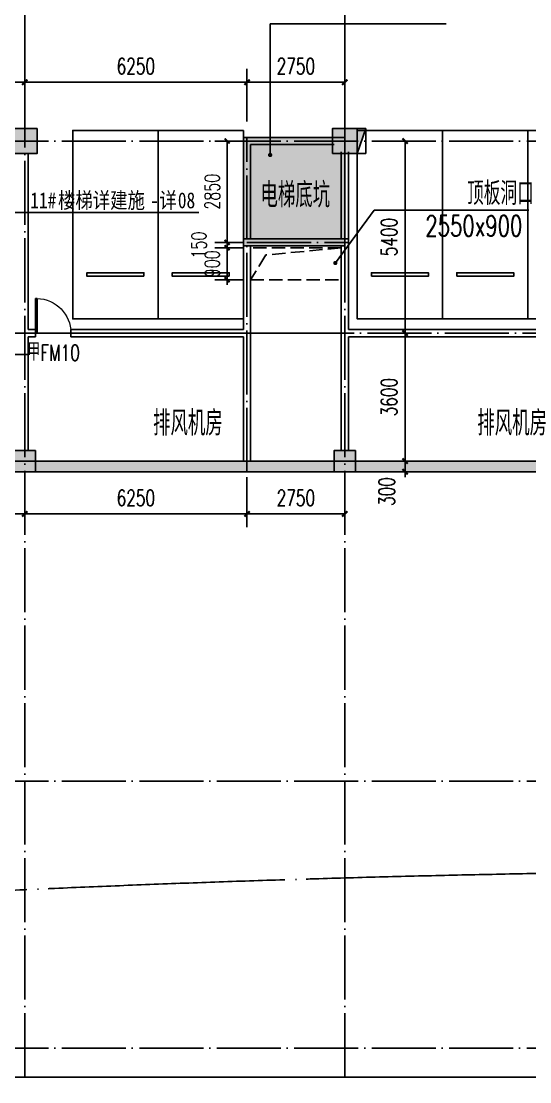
# Model space of a CAD drawing. Extents: x 246015 to 608740, y -108003 to 88400.
# Drawn here: x 499256 to 513556, y -37910 to -8092 of the extents above; entities that cross this region are included whole.
import ezdxf

# ---------------------------------------------------------------- set-up
doc = ezdxf.new("R2010")
doc.units = 0
doc.header["$LTSCALE"] = 3000
doc.header["$MEASUREMENT"] = 0
doc.header["$PDMODE"] = 1
doc.linetypes.add('DASH', pattern=[0.35, 0.25, -0.1])
doc.linetypes.add('DOTE', pattern=[2.42, 2, -0.2, 0.02, -0.2])
doc.layers.get('0').update_dxf_attribs({"linetype": 'CONTINUOUS'})
doc.layers.get('DEFPOINTS').update_dxf_attribs({"linetype": 'CONTINUOUS'})
for name, color, linetype in [('column', 9, 'CONTINUOUS'), ('DIM_LEAD', 3, 'CONTINUOUS'), ('dote', 1, 'DOTE'), ('LVTRY', 6, 'CONTINUOUS'), ('PUB_DIM', 3, 'CONTINUOUS'), ('PUB_HATCH', 8, 'CONTINUOUS'), ('PUB_TEXT', 7, 'CONTINUOUS'), ('stair', 2, 'CONTINUOUS'), ('WALL', 9, 'CONTINUOUS'), ('WINDOW', 4, 'CONTINUOUS'), ('WINDOW_TEXT', 7, 'CONTINUOUS'), ('出口位置', 31, 'CONTINUOUS'), ('楼板洞口', 4, 'CONTINUOUS'), ('消火栓', 6, 'CONTINUOUS'), ('结构降板', 251, 'CONTINUOUS'), ('车位', 6, 'CONTINUOUS')]:
    doc.layers.add(name, color=color, linetype=linetype)
doc.layers.add('红线', color=7, linetype='CONTINUOUS', true_color=0xe0150b)
doc.styles.add('-黑体', font='simhei.ttf', dxfattribs={"width": 0.8})
doc.styles.add('_TCH_DIM', font='SIMPLEX', dxfattribs={"bigfont": 'GBCBIG'})
doc.styles.add('_TCH_WINDOW', font='SIMPLEX', dxfattribs={"bigfont": 'GBCBIG'})
doc.styles.add('DIM_FONT', font='simplex.shx', dxfattribs={"width": 0.7, "bigfont": 'hztxt.shx'})
doc.dimstyles.new('DIMN140', dxfattribs={"dimscale": 1.4, "dimtxt": 300, "dimasz": 100, "dimexe": 250, "dimexo": 300, "dimgap": 150, "dimtad": 1, "dimdec": 0, "dimzin": 0, "dimdsep": 46, "dimtxsty": 'DIM_FONT', "dimblk": 'ARCHTICK', "dimcen": 0.09, "dimclrt": 7, "dimazin": 2, "dimtfac": 1, "dimtdec": 0, "dimtix": 1, "dimtmove": 2, "dimatfit": 3, "dimfxl": 0, "dimtolj": 1, "dimtzin": 0, "dimarcsym": 0})
doc.dimstyles.new('DIMN150', dxfattribs={"dimscale": 1.5, "dimtxt": 300, "dimasz": 100, "dimexe": 250, "dimexo": 300, "dimgap": 150, "dimtad": 1, "dimdec": 0, "dimzin": 0, "dimdsep": 46, "dimtxsty": 'DIM_FONT', "dimblk": 'ARCHTICK', "dimcen": 0.09, "dimclrt": 7, "dimazin": 2, "dimtfac": 1, "dimtdec": 0, "dimtix": 1, "dimtmove": 2, "dimatfit": 3, "dimfxl": 0, "dimtolj": 1, "dimtzin": 0, "dimarcsym": 0})

# ---------------------------------------------------------------- blocks, each defined once
blk = doc.blocks.new('che')
at = {"layer": '车位'}
for points in [[(0, 0), (2400, 0), (2400, 5300), (0, 5300), (0, 0)], [(400, 4100), (400, 4000), (2000, 4000), (2000, 4100), (400, 4100)]]:
    blk.add_lwpolyline(points, dxfattribs=at)
blk = doc.blocks.new('_ARCHTICK')
at = {"color": 0, "linetype": 'ByBlock', "const_width": 0.4}
blk.add_lwpolyline([(-0.5, -0.5), (0.5, 0.5)], dxfattribs=at)
blk = doc.blocks.new('*D571')
at = {"layer": 'DEFPOINTS', "color": 0}
for p in [(505046, -11461), (505924, -11461), (505924, -14311)]:
    blk.add_point(p, dxfattribs=at)
at = {"layer": 'PUB_DIM', "color": 0, "lineweight": -2}
for p, q in [((505504, -11461), (504696, -11461)), ((505046, -14311), (505046, -11461)), ((505504, -14311), (504696, -14311))]:
    blk.add_line(p, q, dxfattribs=at)
at = {"layer": 'PUB_DIM', "color": 0, "lineweight": -2, "xscale": 140, "yscale": 140, "zscale": 140}
for p, rotation in [((505046, -11461), 90), ((505046, -14311), 270)]:
    blk.add_blockref('_ARCHTICK', p, dxfattribs=dict(at, rotation=rotation))
at = {"layer": 'PUB_DIM', "color": 7, "insert": (504626, -12886), "char_height": 420, "attachment_point": 5, "rotation": 90, "style": 'DIM_FONT'}
blk.add_mtext('\\A1;2850', dxfattribs=at)
blk = doc.blocks.new('*D572')
at = {"layer": 'DEFPOINTS', "color": 0}
for p in [(505046, -14311), (505924, -14311), (505924, -14461)]:
    blk.add_point(p, dxfattribs=at)
at = {"layer": 'PUB_DIM', "color": 0, "lineweight": -2}
for p, q in [((505504, -14311), (504696, -14311)), ((505046, -14311), (505046, -14171)), ((505046, -14461), (505046, -14311)), ((505504, -14461), (504696, -14461)), ((505046, -14461), (505046, -14601))]:
    blk.add_line(p, q, dxfattribs=at)
at = {"layer": 'PUB_DIM', "color": 0, "lineweight": -2, "xscale": 140, "yscale": 140, "zscale": 140}
for p, rotation in [((505046, -14311), 270), ((505046, -14461), 90)]:
    blk.add_blockref('_ARCHTICK', p, dxfattribs=dict(at, rotation=rotation))
at = {"layer": 'PUB_DIM', "color": 7, "insert": (504251, -14386), "char_height": 420, "attachment_point": 5, "rotation": 90, "style": 'DIM_FONT'}
blk.add_mtext('\\A1;150', dxfattribs=at)
blk = doc.blocks.new('*D573')
at = {"layer": 'DEFPOINTS', "color": 0}
for p in [(505046, -14461), (505924, -14461), (505924, -15361)]:
    blk.add_point(p, dxfattribs=at)
at = {"layer": 'PUB_DIM', "color": 0, "lineweight": -2}
for p, q in [((505504, -14461), (504696, -14461)), ((505046, -14461), (505046, -14321)), ((505046, -15361), (505046, -14461)), ((505504, -15361), (504696, -15361)), ((505046, -15361), (505046, -15501))]:
    blk.add_line(p, q, dxfattribs=at)
at = {"layer": 'PUB_DIM', "color": 0, "lineweight": -2, "xscale": 140, "yscale": 140, "zscale": 140}
for p, rotation in [((505046, -14461), 270), ((505046, -15361), 90)]:
    blk.add_blockref('_ARCHTICK', p, dxfattribs=dict(at, rotation=rotation))
at = {"layer": 'PUB_DIM', "color": 7, "insert": (504626, -14911), "char_height": 420, "attachment_point": 5, "rotation": 90, "style": 'DIM_FONT'}
blk.add_mtext('\\A1;900', dxfattribs=at)
blk = doc.blocks.new('*D683')
at = {"layer": 'DEFPOINTS', "color": 0}
for p in [(508704, -11461), (510049, -11461), (508704, -16861)]:
    blk.add_point(p, dxfattribs=at)
at = {"layer": 'PUB_DIM', "color": 0, "lineweight": -2}
for p, q in [((509154, -11461), (510424, -11461)), ((510049, -16861), (510049, -11461)), ((509154, -16861), (510424, -16861))]:
    blk.add_line(p, q, dxfattribs=at)
at = {"layer": 'PUB_DIM', "color": 0, "lineweight": -2, "xscale": 150, "yscale": 150, "zscale": 150}
for p, rotation in [((510049, -11461), 90), ((510049, -16861), 270)]:
    blk.add_blockref('_ARCHTICK', p, dxfattribs=dict(at, rotation=rotation))
at = {"layer": 'PUB_DIM', "color": 7, "insert": (509599, -14161), "char_height": 450, "attachment_point": 5, "rotation": 90, "style": 'DIM_FONT'}
blk.add_mtext('\\A1;5400', dxfattribs=at)
blk = doc.blocks.new('*D684')
at = {"layer": 'DEFPOINTS', "color": 0}
for p in [(508704, -16861), (510049, -16861), (508704, -20461)]:
    blk.add_point(p, dxfattribs=at)
at = {"layer": 'PUB_DIM', "color": 0, "lineweight": -2}
for p, q in [((509154, -16861), (510424, -16861)), ((510049, -20461), (510049, -16861)), ((509154, -20461), (510424, -20461))]:
    blk.add_line(p, q, dxfattribs=at)
at = {"layer": 'PUB_DIM', "color": 0, "lineweight": -2, "xscale": 150, "yscale": 150, "zscale": 150}
for p, rotation in [((510049, -16861), 90), ((510049, -20461), 270)]:
    blk.add_blockref('_ARCHTICK', p, dxfattribs=dict(at, rotation=rotation))
at = {"layer": 'PUB_DIM', "color": 7, "insert": (509599, -18661), "char_height": 450, "attachment_point": 5, "rotation": 90, "style": 'DIM_FONT'}
blk.add_mtext('\\A1;3600', dxfattribs=at)
blk = doc.blocks.new('*D685')
at = {"layer": 'DEFPOINTS', "color": 0}
for p in [(508704, -20461), (510049, -20461), (508704, -20761)]:
    blk.add_point(p, dxfattribs=at)
at = {"layer": 'PUB_DIM', "color": 0, "lineweight": -2}
for p, q in [((509154, -20461), (510424, -20461)), ((510049, -20461), (510049, -20311)), ((510049, -20761), (510049, -20461)), ((509154, -20761), (510424, -20761)), ((510049, -20761), (510049, -20911))]:
    blk.add_line(p, q, dxfattribs=at)
at = {"layer": 'PUB_DIM', "color": 0, "lineweight": -2, "xscale": 150, "yscale": 150, "zscale": 150}
for p, rotation in [((510049, -20461), 270), ((510049, -20761), 90)]:
    blk.add_blockref('_ARCHTICK', p, dxfattribs=dict(at, rotation=rotation))
at = {"layer": 'PUB_DIM', "color": 7, "insert": (509532, -21316), "char_height": 450, "attachment_point": 5, "rotation": 90, "style": 'DIM_FONT'}
blk.add_mtext('\\A1;300', dxfattribs=at)
blk = doc.blocks.new('*D691')
at = {"layer": 'DEFPOINTS', "color": 0}
for p in [(499354, -9806), (496354, -11361), (499354, -11361)]:
    blk.add_point(p, dxfattribs=at)
at = {"layer": 'PUB_DIM', "color": 0, "lineweight": -2}
for p, q in [((496354, -10911), (496354, -9431)), ((499354, -10911), (499354, -9431)), ((496354, -9806), (499354, -9806))]:
    blk.add_line(p, q, dxfattribs=at)
at = {"layer": 'PUB_DIM', "color": 0, "lineweight": -2, "xscale": 150, "yscale": 150, "zscale": 150, "rotation": 180}
blk.add_blockref('_ARCHTICK', (496354, -9806), dxfattribs=at)
at = {"layer": 'PUB_DIM', "color": 0, "lineweight": -2, "xscale": 150, "yscale": 150, "zscale": 150}
blk.add_blockref('_ARCHTICK', (499354, -9806), dxfattribs=at)
at = {"layer": 'PUB_DIM', "color": 7, "insert": (497854, -9356), "char_height": 450, "attachment_point": 5, "style": 'DIM_FONT'}
blk.add_mtext('\\A1;3000', dxfattribs=at)
blk = doc.blocks.new('*D692')
at = {"layer": 'DEFPOINTS', "color": 0}
for p in [(505604, -9806), (499354, -11361), (505604, -11361)]:
    blk.add_point(p, dxfattribs=at)
at = {"layer": 'PUB_DIM', "color": 0, "lineweight": -2}
for p, q in [((499354, -10911), (499354, -9431)), ((505604, -10911), (505604, -9431)), ((499354, -9806), (505604, -9806))]:
    blk.add_line(p, q, dxfattribs=at)
at = {"layer": 'PUB_DIM', "color": 0, "lineweight": -2, "xscale": 150, "yscale": 150, "zscale": 150, "rotation": 180}
blk.add_blockref('_ARCHTICK', (499354, -9806), dxfattribs=at)
at = {"layer": 'PUB_DIM', "color": 0, "lineweight": -2, "xscale": 150, "yscale": 150, "zscale": 150}
blk.add_blockref('_ARCHTICK', (505604, -9806), dxfattribs=at)
at = {"layer": 'PUB_DIM', "color": 7, "insert": (502479, -9356), "char_height": 450, "attachment_point": 5, "style": 'DIM_FONT'}
blk.add_mtext('\\A1;6250', dxfattribs=at)
blk = doc.blocks.new('*D693')
at = {"layer": 'DEFPOINTS', "color": 0}
for p in [(508354, -9806), (505604, -11361), (508354, -11361)]:
    blk.add_point(p, dxfattribs=at)
at = {"layer": 'PUB_DIM', "color": 0, "lineweight": -2}
for p, q in [((505604, -10911), (505604, -9431)), ((508354, -10911), (508354, -9431)), ((505604, -9806), (508354, -9806))]:
    blk.add_line(p, q, dxfattribs=at)
at = {"layer": 'PUB_DIM', "color": 0, "lineweight": -2, "xscale": 150, "yscale": 150, "zscale": 150, "rotation": 180}
blk.add_blockref('_ARCHTICK', (505604, -9806), dxfattribs=at)
at = {"layer": 'PUB_DIM', "color": 0, "lineweight": -2, "xscale": 150, "yscale": 150, "zscale": 150}
blk.add_blockref('_ARCHTICK', (508354, -9806), dxfattribs=at)
at = {"layer": 'PUB_DIM', "color": 7, "insert": (506979, -9356), "char_height": 450, "attachment_point": 5, "style": 'DIM_FONT'}
blk.add_mtext('\\A1;2750', dxfattribs=at)
blk = doc.blocks.new('*D697')
at = {"layer": 'DEFPOINTS', "color": 0}
for p in [(505604, -20461), (508354, -20461), (508354, -21944)]:
    blk.add_point(p, dxfattribs=at)
at = {"layer": 'PUB_DIM', "color": 0, "lineweight": -2}
for p, q in [((505604, -20911), (505604, -22319)), ((508354, -20911), (508354, -22319)), ((505604, -21944), (508354, -21944))]:
    blk.add_line(p, q, dxfattribs=at)
at = {"layer": 'PUB_DIM', "color": 0, "lineweight": -2, "xscale": 150, "yscale": 150, "zscale": 150, "rotation": 180}
blk.add_blockref('_ARCHTICK', (505604, -21944), dxfattribs=at)
at = {"layer": 'PUB_DIM', "color": 0, "lineweight": -2, "xscale": 150, "yscale": 150, "zscale": 150}
blk.add_blockref('_ARCHTICK', (508354, -21944), dxfattribs=at)
at = {"layer": 'PUB_DIM', "color": 7, "insert": (506979, -21494), "char_height": 450, "attachment_point": 5, "style": 'DIM_FONT'}
blk.add_mtext('\\A1;2750', dxfattribs=at)
blk = doc.blocks.new('*D698')
at = {"layer": 'DEFPOINTS', "color": 0}
for p in [(499354, -20461), (505604, -20461), (505604, -21944)]:
    blk.add_point(p, dxfattribs=at)
at = {"layer": 'PUB_DIM', "color": 0, "lineweight": -2}
for p, q in [((499354, -20911), (499354, -22319)), ((505604, -20911), (505604, -22319)), ((499354, -21944), (505604, -21944))]:
    blk.add_line(p, q, dxfattribs=at)
at = {"layer": 'PUB_DIM', "color": 0, "lineweight": -2, "xscale": 150, "yscale": 150, "zscale": 150, "rotation": 180}
blk.add_blockref('_ARCHTICK', (499354, -21944), dxfattribs=at)
at = {"layer": 'PUB_DIM', "color": 0, "lineweight": -2, "xscale": 150, "yscale": 150, "zscale": 150}
blk.add_blockref('_ARCHTICK', (505604, -21944), dxfattribs=at)
at = {"layer": 'PUB_DIM', "color": 7, "insert": (502479, -21494), "char_height": 450, "attachment_point": 5, "style": 'DIM_FONT'}
blk.add_mtext('\\A1;6250', dxfattribs=at)
blk = doc.blocks.new('*D699')
at = {"layer": 'DEFPOINTS', "color": 0}
for p in [(493104, -20461), (499354, -20461), (499354, -21944)]:
    blk.add_point(p, dxfattribs=at)
at = {"layer": 'PUB_DIM', "color": 0, "lineweight": -2}
for p, q in [((493104, -20911), (493104, -22319)), ((499354, -20911), (499354, -22319)), ((493104, -21944), (499354, -21944))]:
    blk.add_line(p, q, dxfattribs=at)
at = {"layer": 'PUB_DIM', "color": 0, "lineweight": -2, "xscale": 150, "yscale": 150, "zscale": 150, "rotation": 180}
blk.add_blockref('_ARCHTICK', (493104, -21944), dxfattribs=at)
at = {"layer": 'PUB_DIM', "color": 0, "lineweight": -2, "xscale": 150, "yscale": 150, "zscale": 150}
blk.add_blockref('_ARCHTICK', (499354, -21944), dxfattribs=at)
at = {"layer": 'PUB_DIM', "color": 7, "insert": (496229, -21494), "char_height": 450, "attachment_point": 5, "style": 'DIM_FONT'}
blk.add_mtext('\\A1;6250', dxfattribs=at)
blk = doc.blocks.new('_FZH')
blk.add_lwpolyline([(-0.5, -0.5), (0.5, -0.5), (0.5, 0.5), (-0.5, 0.5)], close=True)
at = {"layer": 'PUB_HATCH'}
blk.add_solid([(-0.5, -0.5), (0.5, -0.5), (-0.5, 0.5), (0.5, 0.5)], dxfattribs=at)
blk = doc.blocks.new('$DorLib2D$00000001')
for p, q in [((0.45, 0.975), (0.5, 0.975)), ((0.45, 0), (0.45, 0.975)), ((0.5, 0), (0.5, 0.975)), ((0.5, 0), (0.45, 0))]:
    blk.add_line(p, q)
at = {"lineweight": 13}
blk.add_arc((0.475, 0), 0.975, 91.4693, 180, dxfattribs=at)
blk = doc.blocks.new('$TwtSys$00000434')
for p, q in [((-0.5, 0.5), (-0.5, -0.5)), ((-0.5, -0.5), (0.5, 0.5)), ((0.5, 0.5), (-0.5, 0.5)), ((0.5, -0.5), (0.5, 0.5)), ((-0.5, -0.5), (0.5, -0.5))]:
    blk.add_line(p, q)
blk.add_solid([(0.5, -0.5), (0.5, 0.5), (-0.5, -0.5)])

msp = doc.modelspace()

# ---------------------------------------------------------------- hatches: boundary and pattern name
at = {"layer": 'PUB_HATCH'}
for points in [[(499653.9, -20461.4), (499653.9, -20761.4), (505603.9, -20761.4), (505603.9, -20461.4)], [(508053.9, -20761.4), (508053.9, -20461.4), (505603.9, -20461.4), (505603.9, -20761.4)], [(517053.9, -20761.4), (517053.9, -20461.4), (508653.9, -20461.4), (508653.9, -20761.4)]]:
    msp.add_hatch(color=256, dxfattribs=at).paths.add_polyline_path(points)
at = {"layer": '结构降板'}
msp.add_hatch(color=256, dxfattribs=at).paths.add_polyline_path([(508353.9, -11361.4), (505503.9, -11361.4), (505503.9, -14411.4), (508353.9, -14411.4)])

# ---------------------------------------------------------------- linework, layer by layer
at = {"layer": 'DIM_LEAD'}
for p, q in [((506254.3, -11852.5), (506254.3, -8165.6)), ((506254.3, -8165.6), (511204.3, -8165.6)), ((508088.1, -14889.2), (509177.9, -13406.6)), ((509177.9, -13406.6), (513530.6, -13406.6)), ((498417.9, -13472.8), (499400.1, -13472.8)), ((499400.1, -13472.8), (504248, -13472.8))]:
    msp.add_line(p, q, dxfattribs=at)
at = {"layer": 'DIM_LEAD', "const_width": 60}
for points in [[(506254.3, -11882.5, 1), (506254.3, -11822.5, 1)], [(508070.3, -14913.4, 1), (508105.9, -14865.1, 1)]]:
    msp.add_lwpolyline(points, format="xyb", close=True, dxfattribs=at)
at = {"layer": 'dote', "ltscale": 0.3}
for p, q in [((499353.9, -37775.7), (499353.9, 53538.6)), ((508353.9, -37775.7), (508353.9, 53538.6)), ((295667.9, -11461.4), (554353.9, -11461.4)), ((505603.9, -20761.4), (505603.9, -11361.4)), ((505603.9, -14311.4), (508453.9, -14311.4)), ((463253.9, -16861.4), (517353.9, -16861.4)), ((507253.9, -16861.4), (499253.9, -16861.4)), ((496253.9, -17461.4), (499453.9, -17461.4)), ((295667.9, -20461.4), (554353.9, -20461.4)), ((295667.9, -29461.4), (554353.9, -29461.4)), ((295667.9, -36961.4), (554353.9, -36961.4))]:
    msp.add_line(p, q, dxfattribs=at)
at = {"layer": 'stair'}
msp.add_lwpolyline([(299553.9, 3467.8), (299553.9, 28838.6), (316453.9, 28838.6), (316453.9, 27409.7), (323493.1, 28025.5), (322800.2, 35945.3, -0.0349916), (393128.8, 42129.1), (393066.7, 42838.6), (467189.2, 42838.6), (467163, 42538.6), (467127.7, 42135.3, -0.0358539), (537955.2, 35916.1), (536854.9, 23339.1), (538648, 23182.2), (537798.3, 13438.6), (553653.9, 13438.6), (553653.9, -20761.4), (454653.9, -20761.4), (454653.9, -29761.4), (393186.2, -29761.4), (325560.9, -48546.2), (299553.9, 3467.8)], format="xyb", close=True, dxfattribs=at)
at = {"layer": 'WALL'}
for p, q in [((508053.9, -11361.4), (505503.9, -11361.4)), ((505503.9, -14411.4), (505503.9, -11361.4)), ((508053.9, -11561.4), (505703.9, -11561.4)), ((505703.9, -14211.4), (505703.9, -11561.4)), ((499453.9, -16761.4), (499453.9, -11811.4)), ((508253.9, -14211.4), (508253.9, -11761.4)), ((508453.9, -14211.4), (508453.9, -11761.4)), ((505503.9, -14211.4), (508453.9, -14211.4)), ((505503.9, -16761.4), (505503.9, -14211.4)), ((508453.9, -16761.4), (508453.9, -14211.4)), ((505703.9, -14411.4), (508253.9, -14411.4)), ((505703.9, -16861.4), (505703.9, -14411.4)), ((508253.9, -16861.4), (508253.9, -14411.4)), ((499653.9, -16761.4), (499453.9, -16761.4)), ((499453.9, -16961.4), (499653.9, -16961.4)), ((499453.9, -17461.4), (499453.9, -16961.4)), ((499653.9, -16961.4), (499653.9, -16761.4)), ((505503.9, -16761.4), (500653.9, -16761.4)), ((500653.9, -16761.4), (500653.9, -16961.4)), ((500653.9, -16961.4), (505503.9, -16961.4)), ((505503.9, -20461.4), (505503.9, -16961.4)), ((505703.9, -20461.4), (505703.9, -16861.4)), ((508253.9, -20161.4), (508253.9, -16861.4)), ((516053.9, -16761.4), (508453.9, -16761.4)), ((508453.9, -20161.4), (508453.9, -16961.4)), ((508453.9, -16961.4), (516053.9, -16961.4)), ((499453.9, -20161.4), (499453.9, -17461.4)), ((499653.9, -20461.4), (505603.9, -20461.4)), ((505603.9, -20461.4), (508053.9, -20461.4)), ((508653.9, -20461.4), (517053.9, -20461.4)), ((499653.9, -20761.4), (505603.9, -20761.4)), ((505603.9, -20761.4), (508053.9, -20761.4)), ((508653.9, -20761.4), (517053.9, -20761.4))]:
    msp.add_line(p, q, dxfattribs=at)
at = {"layer": '出口位置'}
msp.add_lwpolyline([(458054.2, -37775.7), (554666.6, -37775.7), (554666.6, -81110), (458054.2, -81110)], close=True, dxfattribs=at)
at = {"layer": '楼板洞口', "linetype": 'DASH', "ltscale": 0.5}
msp.add_lwpolyline([(508253.9, -14461.4), (505703.9, -14461.4), (505703.9, -15361.4), (508253.9, -15361.4)], close=True, dxfattribs=at)
msp.add_lwpolyline([(508253.9, -14461.4), (506135.1, -14664.2), (505703.9, -15361.4)], dxfattribs=at)
at = {"layer": '红线', "linetype": 'DOTE'}
msp.add_lwpolyline([(321625.8, 41313.5), (283782, 20451.8), (327022.4, -69761.6, -0.1186699), (571935, -34205), (582107, -28597.6), (543576.1, 41298.8, 0.0913964), (321625.8, 41313.5)], format="xyb", dxfattribs=at)
at = {"layer": '红线', "color": 31, "linetype": 'DOTE', "ltscale": 0.5}
msp.add_lwpolyline([(321625.8, 41313.5), (283782, 20451.8), (327022.4, -69761.6, -0.1186699), (571935, -34205), (582107, -28597.6), (543576.1, 41298.8, 0.0913964), (321625.8, 41313.5)], format="xyb", dxfattribs=at)
at = {"layer": '结构降板'}
msp.add_lwpolyline([(508353.9, -11361.4), (505503.9, -11361.4), (505503.9, -14411.4), (508353.9, -14411.4)], close=True, dxfattribs=at)

# ---------------------------------------------------------------- block references
at = {"layer": 'column'}
for p, xscale, yscale, zscale in [((499353.9, -11461.4), 700, 700, 700), ((508353.9, -11461.4), 700, 700, 700), ((499353.9, -20461.4), 600, 600, 600), ((508353.9, -20461.4), 600, 600, 600)]:
    msp.add_blockref('_FZH', p, dxfattribs=dict(at, xscale=xscale, yscale=yscale, zscale=zscale))
at = {"layer": 'LVTRY', "rotation": 180}
for p in [(503103.9, -11161.4), (505503.9, -11161.4)]:
    msp.add_blockref('che', p, dxfattribs=at)
at = {"layer": 'LVTRY', "xscale": -1, "rotation": 180}
for p in [(508703.9, -11161.4), (511103.9, -11161.4), (513503.9, -11161.4)]:
    msp.add_blockref('che', p, dxfattribs=at)
at = {"layer": 'WINDOW', "xscale": -1000, "yscale": 1000, "zscale": -1000, "rotation": 359.9999999997366}
msp.add_blockref('$DorLib2D$00000001', (500153.9, -16861.4), dxfattribs=at)
at = {"layer": '消火栓', "xscale": -700, "yscale": 240, "zscale": 700, "rotation": 269.999999999999}
msp.add_blockref('$TwtSys$00000434', (508823.9, -11461.4), dxfattribs=at)

# ---------------------------------------------------------------- texts
at = {"layer": 'PUB_TEXT'}
for s, height, style, width, p in [('电梯底坑', 700, 'DIM_FONT', 0.7, (505982, -13327)), ('11#', 448.1, '-黑体', 0.8, (499512, -13350.5)), ('楼梯详建施', 448.1, '-黑体', 0.8, (500289.7, -13350.5)), ('详', 448.1, '-黑体', 0.8, (503141.3, -13350.5)), ('08', 448.1, '-黑体', 0.8, (503659.8, -13350.5)), ('-', 448.1, '-黑体', 0.8, (502882.1, -13350.5)), ('2550x900', 573.75, '_TCH_DIM', 0.705882, (510618.5, -14130.4)), ('排风机房', 700, 'DIM_FONT', 0.7, (502962.4, -19740.8)), ('排风机房', 700, 'DIM_FONT', 0.7, (512079.6, -19740.8))]:
    msp.add_text(s, height=height, dxfattribs=dict(at, style=style, width=width)).set_placement(p)
at = {"layer": 'PUB_TEXT', "style": '_TCH_DIM'}
msp.add_text('顶板洞口', height=651.06, dxfattribs=at).set_placement((511792.8, -13256.6))
at = {"layer": 'WINDOW_TEXT', "style": '_TCH_WINDOW'}
msp.add_text('甲', height=506.4, dxfattribs=at).set_placement((499429.6, -17636.4))
at = {"layer": 'WINDOW_TEXT', "style": '_TCH_WINDOW', "width": 0.705882}
msp.add_text('FM10', height=446.25, dxfattribs=at).set_placement((499798.2, -17636.4))

# ---------------------------------------------------------------- dimensions: what is measured, and where the dimension line sits
at = {"layer": 'PUB_DIM'}
for p1, p2, distance, dimstyle, picture, middle in [((496353.9, -11361.4), (499353.9, -11361.4), 1555.6, 'DIMN150', '*D691', (497853.9, -9355.8)), ((499353.9, -11361.4), (505603.9, -11361.4), 1555.6, 'DIMN150', '*D692', (502478.9, -9355.8)), ((505603.9, -11361.4), (508353.9, -11361.4), 1555.6, 'DIMN150', '*D693', (506978.9, -9355.8)), ((505923.9, -14311.4), (505923.9, -11461.4), 877.9, 'DIMN140', '*D571', (504625.9, -12886.4)), ((508703.9, -16861.4), (508703.9, -11461.4), -1345.2, 'DIMN150', '*D683', (509599.1, -14161.4)), ((505923.9, -15361.4), (505923.9, -14461.4), 877.9, 'DIMN140', '*D573', (504625.9, -14911.4)), ((508703.9, -20461.4), (508703.9, -16861.4), -1345.2, 'DIMN150', '*D684', (509599.1, -18661.4)), ((493103.9, -20461.4), (499353.9, -20461.4), -1482.2, 'DIMN150', '*D699', (496228.9, -21493.5)), ((499353.9, -20461.4), (505603.9, -20461.4), -1482.2, 'DIMN150', '*D698', (502478.9, -21493.5)), ((505603.9, -20461.4), (508353.9, -20461.4), -1482.2, 'DIMN150', '*D697', (506978.9, -21493.5))]:
    dim = msp.add_aligned_dim(p1=p1, p2=p2, distance=distance, dimstyle=dimstyle, dxfattribs=at)
    dim.commit()
    dim.dimension.update_dxf_attribs({"geometry": picture, "text_midpoint": middle})
for base, p1, p2, dimstyle, picture, middle in [((505045.9, -14311.4), (505923.9, -14461.4), (505923.9, -14311.4), 'DIMN140', '*D572', (504251.4, -14386.4)), ((510049.1, -20461.4), (508703.9, -20761.4), (508703.9, -20461.4), 'DIMN150', '*D685', (509531.6, -21316.4))]:
    dim = msp.add_linear_dim(base=base, p1=p1, p2=p2, angle=90, dimstyle=dimstyle, dxfattribs=at)
    dim.commit()
    dim.dimension.update_dxf_attribs({"geometry": picture, "text_midpoint": middle, "dimtype": 129})

doc.saveas('drawing.dxf')
